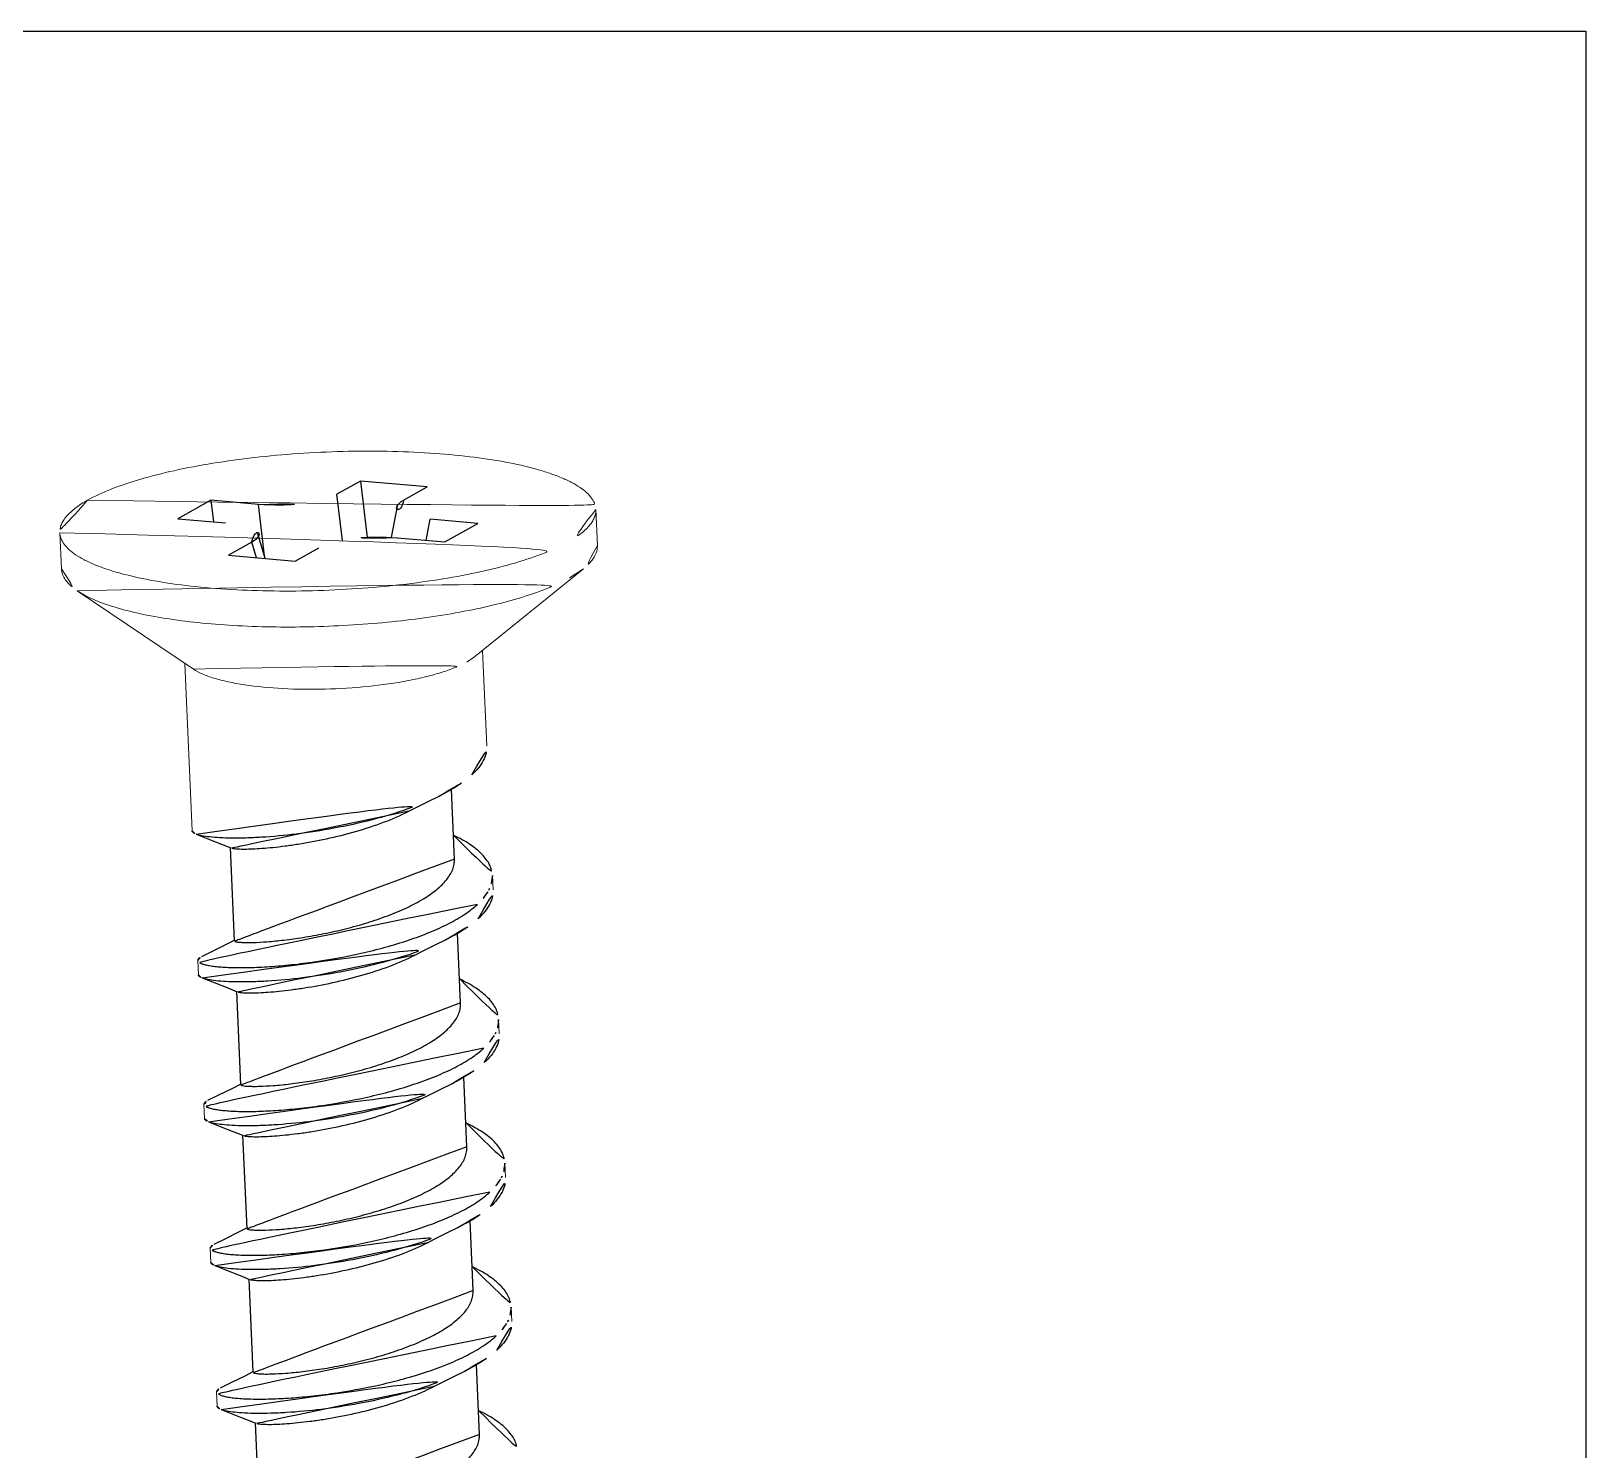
# Model space of a CAD drawing. Extents: x 16296675204 to 16296683393, y -37409618576 to -37409617244.
# Drawn here: x 16296678829.39 to 16296678850.26, y -37409617765.51 to -37409617746.46 of the extents above; entities that cross this region are included whole.
import ezdxf

# ---------------------------------------------------------------- set-up
doc = ezdxf.new("R2010")
doc.units = 0
doc.header["$LTSCALE"] = 10
doc.header["$MEASUREMENT"] = 0
doc.linetypes.add('ACAD_ISO02W100', pattern=[15, 12, -3])
doc.layers.get('0').update_dxf_attribs({"linetype": 'CONTINUOUS'})
doc.layers.add('虚线', color=8, linetype='ACAD_ISO02W100', lineweight=20)

msp = doc.modelspace()

# ---------------------------------------------------------------- linework, layer by layer
at = {"color": 7, "linetype": 'Continuous'}
for p, q in [((16296678833.81459, -37409617752.500107), (16296678833.49938, -37409617752.677498)), ((16296678833.573299, -37409617753.298218), (16296678833.49938, -37409617752.677498)), ((16296678834.71032, -37409617752.578003), (16296678833.81459, -37409617752.500107)), ((16296678833.81459, -37409617752.500107), (16296678833.90481, -37409617753.257637)), ((16296678834.395109, -37409617752.755379), (16296678834.71032, -37409617752.578003)), ((16296678831.80707, -37409617752.75692), (16296678831.36445, -37409617753.005997)), ((16296678832.444969, -37409617752.812378), (16296678831.80707, -37409617752.75692)), ((16296678831.80707, -37409617752.75692), (16296678831.841669, -37409617753.047493)), ((16296678832.5273, -37409617753.5037), (16296678832.444969, -37409617752.812378)), ((16296678834.23164, -37409617753.258347), (16296678834.31358, -37409617752.837921)), ((16296678831.36445, -37409617753.005997), (16296678832.00235, -37409617753.061462)), ((16296678834.69697, -37409617753.295738), (16296678834.75209, -37409617753.01297)), ((16296678835.38998, -37409617753.068443), (16296678834.75209, -37409617753.01297)), ((16296678834.947371, -37409617753.317513), (16296678835.38998, -37409617753.068443)), ((16296678832.359329, -37409617753.319054), (16296678832.044121, -37409617753.496437)), ((16296678832.42181, -37409617753.529266), (16296678832.359329, -37409617753.319054)), ((16296678832.537901, -37409617753.539368), (16296678832.439831, -37409617753.209396)), ((16296678834.309469, -37409617753.262047), (16296678834.947371, -37409617753.317513)), ((16296678832.044121, -37409617753.496437), (16296678832.93985, -37409617753.57431)), ((16296678832.93985, -37409617753.57431), (16296678833.25506, -37409617753.396927)), ((16296678835.075809, -37409617757.575493), (16296678835.03512, -37409617756.639)), ((16296678831.95026, -37409617757.373917), (16296678832.07576, -37409617757.424393)), ((16296678832.06625, -37409617757.42057), (16296678832.120581, -37409617758.671051)), ((16296678835.1597, -37409617759.50618), (16296678835.118999, -37409617758.56955)), ((16296678832.034149, -37409617759.304611), (16296678832.159651, -37409617759.355087)), ((16296678832.150141, -37409617759.351257), (16296678832.20447, -37409617760.601753)), ((16296678835.24358, -37409617761.436867), (16296678835.202881, -37409617760.500221)), ((16296678832.118031, -37409617761.235313), (16296678832.24353, -37409617761.285782)), ((16296678832.23402, -37409617761.281952), (16296678832.288349, -37409617762.53244)), ((16296678835.327471, -37409617763.367561), (16296678835.286779, -37409617762.431053)), ((16296678832.20191, -37409617763.166), (16296678832.327419, -37409617763.216476)), ((16296678832.3179, -37409617763.212646), (16296678832.372231, -37409617764.463127)), ((16296678835.41135, -37409617765.298264), (16296678835.370649, -37409617764.361588)), ((16296678832.285801, -37409617765.096687), (16296678832.411301, -37409617765.147171)), ((16296678832.401791, -37409617765.143341), (16296678832.45612, -37409617766.393822))]:
    msp.add_line(p, q, dxfattribs=at)
msp.add_lwpolyline([(16296678850.262171, -37409617828.799469), (16296678796.945801, -37409617828.799469), (16296678796.945801, -37409617746.459763), (16296678850.262171, -37409617746.459763)], close=True)
for points in [[(16296678834.462811, -37409617756.932632), (16296678834.5721, -37409617756.877243), (16296678834.733601, -37409617756.796677), (16296678834.872181, -37409617756.728493)], [(16296678831.608271, -37409617757.239922), (16296678831.7658, -37409617757.301102), (16296678831.95026, -37409617757.373917)], [(16296678832.11874, -37409617758.667419), (16296678832.012501, -37409617758.721298), (16296678831.83497, -37409617758.809914), (16296678831.6798, -37409617758.886269)], [(16296678834.54669, -37409617758.863327), (16296678834.655991, -37409617758.807922), (16296678834.81748, -37409617758.727371), (16296678834.95607, -37409617758.65918)], [(16296678831.69215, -37409617759.170624), (16296678831.84968, -37409617759.231796), (16296678832.034149, -37409617759.304611)], [(16296678832.20262, -37409617760.598106), (16296678832.09638, -37409617760.651993), (16296678831.918859, -37409617760.740601), (16296678831.76368, -37409617760.816963)], [(16296678834.630581, -37409617760.794022), (16296678834.73987, -37409617760.738617), (16296678834.901369, -37409617760.658073), (16296678835.039949, -37409617760.589867)], [(16296678831.776039, -37409617761.101311), (16296678831.933571, -37409617761.162491), (16296678832.118031, -37409617761.235313)], [(16296678832.28651, -37409617762.528809), (16296678832.18026, -37409617762.582687), (16296678832.002741, -37409617762.671288), (16296678831.84757, -37409617762.747658)], [(16296678834.71446, -37409617762.724716), (16296678834.823759, -37409617762.669312), (16296678834.98525, -37409617762.58876), (16296678835.12384, -37409617762.520569)], [(16296678831.859921, -37409617763.031998), (16296678832.01745, -37409617763.093178), (16296678832.20191, -37409617763.166)], [(16296678832.37039, -37409617764.459503), (16296678832.264151, -37409617764.513367), (16296678832.08663, -37409617764.601982), (16296678831.93145, -37409617764.678352)], [(16296678834.798349, -37409617764.655411), (16296678834.90764, -37409617764.600014), (16296678835.069139, -37409617764.519447), (16296678835.20772, -37409617764.451263)], [(16296678831.94381, -37409617764.962692), (16296678832.101339, -37409617765.023872), (16296678832.285801, -37409617765.096687)]]:
    msp.add_lwpolyline(points, dxfattribs=at)
for centre, major_axis, ratio, start_param, end_param in [((16296678832.782579, -37409617752.608131), (-0.801806, -0.030785), 0.263882425, 1.126066153, 2.666704219), ((16296678835.133579, -37409617752.812538), (-0.821229, -0.039608), 0.25133448, 5.818141006, 7.358779072), ((16296678831.62085, -37409617753.261887), (-0.821229, -0.039608), 0.25133448, -3.606636955, -2.065998889), ((16296678833.971861, -37409617753.466293), (-0.801806, -0.030785), 0.263882425, -2.0155265, -0.474888434)]:
    msp.add_ellipse(centre, major_axis=major_axis, ratio=ratio, start_param=start_param, end_param=end_param, dxfattribs=at)
for points, knots in [([(16296678835.30995, -37409617756.444527), (16296678835.34206, -37409617756.414864), (16296678835.399321, -37409617756.355087), (16296678835.465429, -37409617756.257492), (16296678835.50466, -37409617756.157951), (16296678835.51174, -37409617756.090012), (16296678835.510321, -37409617756.057533)], [0, 0, 0, 0, 0.292045706, 0.550742358, 0.782817436, 1, 1, 1, 1]), ([(16296678834.872181, -37409617756.728493), (16296678834.95668, -37409617756.687134), (16296678835.109921, -37409617756.603241), (16296678835.250971, -37409617756.499023), (16296678835.30995, -37409617756.444527)], [0, 0, 0, 0, 0.539523175, 1, 1, 1, 1]), ([(16296678831.608271, -37409617757.239922), (16296678831.63249, -37409617757.24926), (16296678831.692829, -37409617757.264267), (16296678831.79903, -37409617757.279716), (16296678831.9345, -37409617757.290161), (16296678832.096901, -37409617757.294701), (16296678832.2836, -37409617757.292473), (16296678832.571989, -37409617757.279053), (16296678832.967381, -37409617757.241379), (16296678833.46356, -37409617757.164833), (16296678833.965269, -37409617757.055092), (16296678834.4391, -37409617756.914467), (16296678834.736139, -37409617756.795067), (16296678834.872181, -37409617756.728493)], [0, 0, 0, 0, 0.023276566, 0.055463247, 0.09623742, 0.145040673, 0.201136549, 0.263651163, 0.403927684, 0.557108169, 0.713672809, 0.86415492, 1, 1, 1, 1]), ([(16296678834.462799, -37409617756.932632), (16296678834.35384, -37409617756.988312), (16296678834.11903, -37409617757.088654), (16296678833.7484, -37409617757.208817), (16296678833.36447, -37409617757.304123), (16296678833.04756, -37409617757.363297), (16296678832.80769, -37409617757.397903), (16296678832.64562, -37409617757.416832), (16296678832.499411, -37409617757.429848), (16296678832.37162, -37409617757.437424), (16296678832.264481, -37409617757.440201), (16296678832.179939, -37409617757.438797), (16296678832.124229, -37409617757.434807), (16296678832.09222, -37409617757.429428), (16296678832.080441, -37409617757.426292), (16296678832.07576, -37409617757.424393)], [0, 0, 0, 0, 0.149149692, 0.310486425, 0.474512212, 0.630990703, 0.703238306, 0.769886721, 0.829852517, 0.882142193, 0.925906765, 0.960440098, 0.985212648, 0.993851739, 1, 1, 1, 1]), ([(16296678831.556049, -37409617757.196457), (16296678831.556231, -37409617757.200478), (16296678831.559401, -37409617757.209381), (16296678831.57041, -37409617757.220596), (16296678831.587139, -37409617757.231087), (16296678831.60062, -37409617757.236969), (16296678831.608271, -37409617757.239922)], [0, 0, 0, 0, 0.169964487, 0.380192821, 0.653494873, 1, 1, 1, 1]), ([(16296678835.06888, -37409617757.257637), (16296678835.143339, -37409617757.292992), (16296678835.27713, -37409617757.365578), (16296678835.421659, -37409617757.4786), (16296678835.504721, -37409617757.575363), (16296678835.54879, -37409617757.646767), (16296678835.57692, -37409617757.720131), (16296678835.58474, -37409617757.770447), (16296678835.585819, -37409617757.795158)], [0, 0, 0, 0, 0.317057743, 0.583748074, 0.699704525, 0.805924509, 0.904904925, 1, 1, 1, 1]), ([(16296678835.0758, -37409617757.575493), (16296678835.076799, -37409617757.598267), (16296678835.07378, -37409617757.645103), (16296678835.04705, -37409617757.741203), (16296678834.972549, -37409617757.86161), (16296678834.83539, -37409617757.993362), (16296678834.652821, -37409617758.118141), (16296678834.43099, -37409617758.234039), (16296678834.17787, -37409617758.33931), (16296678833.902889, -37409617758.432167), (16296678833.61651, -37409617758.511337), (16296678833.329691, -37409617758.576027), (16296678833.053471, -37409617758.62603), (16296678832.79851, -37409617758.661713), (16296678832.574659, -37409617758.683983), (16296678832.41156, -37409617758.693314), (16296678832.303089, -37409617758.69487), (16296678832.24024, -37409617758.693748), (16296678832.190439, -37409617758.690628), (16296678832.15774, -37409617758.686668), (16296678832.138149, -37409617758.682159), (16296678832.128241, -37409617758.678864), (16296678832.120741, -37409617758.674561), (16296678832.12059, -37409617758.671051)], [0, 0, 0, 0, 0.020473064, 0.041729226, 0.088965761, 0.145234353, 0.211406525, 0.286735163, 0.369456871, 0.457154917, 0.547003049, 0.635953592, 0.720898874, 0.798817184, 0.866906327, 0.922705443, 0.9453497, 0.964215031, 0.979139366, 0.990015945, 0.99393238, 0.996849703, 1, 1, 1, 1]), ([(16296678835.585819, -37409617757.795158), (16296678835.58709, -37409617757.824348), (16296678835.58173, -37409617757.884933), (16296678835.56176, -37409617757.942177), (16296678835.54878, -37409617757.970177)], [0, 0, 0, 0, 0.486340642, 1, 1, 1, 1]), ([(16296678835.393841, -37409617758.375221), (16296678835.425961, -37409617758.345543), (16296678835.48324, -37409617758.285744), (16296678835.54937, -37409617758.188087), (16296678835.588579, -37409617758.088501), (16296678835.595631, -37409617758.020523), (16296678835.5942, -37409617757.988037)], [0, 0, 0, 0, 0.292058996, 0.550756019, 0.78282278, 1, 1, 1, 1]), ([(16296678835.52647, -37409617758.012672), (16296678835.517879, -37409617758.027328), (16296678835.477631, -37409617758.089111), (16296678835.427071, -37409617758.143707), (16296678835.38545, -37409617758.182152)], [0, 0, 0, 0, 0.230661655, 1, 1, 1, 1]), ([(16296678835.54878, -37409617757.970177), (16296678835.547119, -37409617757.97374), (16296678835.540211, -37409617757.988167), (16296678835.532579, -37409617758.002258), (16296678835.52647, -37409617758.012672)], [0, 0, 0, 0, 0.245567706, 1, 1, 1, 1]), ([(16296678835.38545, -37409617758.182152), (16296678835.3328, -37409617758.230782), (16296678835.20887, -37409617758.324493), (16296678834.99357, -37409617758.447807), (16296678834.740391, -37409617758.562714), (16296678834.35149, -37409617758.705887), (16296678833.82505, -37409617758.847832), (16296678833.284781, -37409617758.945396), (16296678832.86035, -37409617758.996948), (16296678832.56863, -37409617759.021057), (16296678832.30607, -37409617759.032127), (16296678832.10891, -37409617759.031487), (16296678831.97134, -37409617759.024834), (16296678831.884899, -37409617759.017647), (16296678831.810419, -37409617759.008217), (16296678831.748819, -37409617758.997108), (16296678831.6992, -37409617758.983772), (16296678831.659719, -37409617758.968742), (16296678831.632191, -37409617758.948776), (16296678831.63155, -37409617758.934082)], [0, 0, 0, 0, 0.054602615, 0.117789166, 0.188745253, 0.266169363, 0.433325532, 0.603347488, 0.684032993, 0.759000201, 0.826300458, 0.884192152, 0.909142841, 0.931212345, 0.950280087, 0.966251833, 0.979077401, 0.988796353, 1, 1, 1, 1]), ([(16296678834.95607, -37409617758.65918), (16296678835.04056, -37409617758.617828), (16296678835.1938, -37409617758.533943), (16296678835.33485, -37409617758.42971), (16296678835.393841, -37409617758.375221)], [0, 0, 0, 0, 0.539505924, 1, 1, 1, 1]), ([(16296678831.69216, -37409617759.170624), (16296678831.71637, -37409617759.179947), (16296678831.776711, -37409617759.194969), (16296678831.882919, -37409617759.210411), (16296678832.0184, -37409617759.220863), (16296678832.18082, -37409617759.225403), (16296678832.36754, -37409617759.22316), (16296678832.655939, -37409617759.209732), (16296678833.05134, -37409617759.172073), (16296678833.54751, -37409617759.09552), (16296678834.04921, -37409617758.985771), (16296678834.52302, -37409617758.845154), (16296678834.82004, -37409617758.725761), (16296678834.95607, -37409617758.65918)], [0, 0, 0, 0, 0.023276892, 0.055464645, 0.096240648, 0.145049353, 0.201151804, 0.263673445, 0.403950807, 0.557126029, 0.713689384, 0.864168888, 1, 1, 1, 1]), ([(16296678831.63155, -37409617758.934082), (16296678831.631371, -37409617758.930069), (16296678831.633751, -37409617758.920921), (16296678831.64377, -37409617758.908813), (16296678831.65951, -37409617758.896896), (16296678831.67243, -37409617758.889877), (16296678831.6798, -37409617758.886269)], [0, 0, 0, 0, 0.169923784, 0.38021977, 0.653573272, 1, 1, 1, 1]), ([(16296678834.54669, -37409617758.863327), (16296678834.437719, -37409617758.918991), (16296678834.202909, -37409617759.019363), (16296678833.832279, -37409617759.139511), (16296678833.448351, -37409617759.23481), (16296678833.131439, -37409617759.294006), (16296678832.891569, -37409617759.328598), (16296678832.729509, -37409617759.347527), (16296678832.58329, -37409617759.360527), (16296678832.4555, -37409617759.368111), (16296678832.34837, -37409617759.370903), (16296678832.263821, -37409617759.369492), (16296678832.208111, -37409617759.365501), (16296678832.176109, -37409617759.36013), (16296678832.16433, -37409617759.356979), (16296678832.15966, -37409617759.355087)], [0, 0, 0, 0, 0.149151444, 0.31048851, 0.474514788, 0.630995045, 0.703238917, 0.769892315, 0.829853838, 0.882146381, 0.925911335, 0.960441334, 0.985220341, 0.993856093, 1, 1, 1, 1]), ([(16296678831.63994, -37409617759.127197), (16296678831.64012, -37409617759.131218), (16296678831.643311, -37409617759.140106), (16296678831.654329, -37409617759.151314), (16296678831.67104, -37409617759.161789), (16296678831.684509, -37409617759.167664), (16296678831.69216, -37409617759.170624)], [0, 0, 0, 0, 0.170000013, 0.380313825, 0.653600326, 1, 1, 1, 1]), ([(16296678835.153191, -37409617759.188538), (16296678835.227579, -37409617759.223869), (16296678835.361231, -37409617759.296417), (16296678835.505619, -37409617759.409363), (16296678835.5886, -37409617759.506042), (16296678835.632641, -37409617759.5774), (16296678835.66077, -37409617759.650703), (16296678835.66861, -37409617759.700981), (16296678835.669689, -37409617759.725662)], [0, 0, 0, 0, 0.317038141, 0.583721003, 0.699682042, 0.805910367, 0.904900162, 1, 1, 1, 1]), ([(16296678835.159691, -37409617759.50618), (16296678835.160681, -37409617759.528969), (16296678835.15766, -37409617759.57579), (16296678835.130951, -37409617759.671898), (16296678835.05644, -37409617759.792297), (16296678834.919279, -37409617759.924057), (16296678834.7367, -37409617760.048843), (16296678834.51487, -37409617760.164726), (16296678834.261749, -37409617760.269997), (16296678833.98678, -37409617760.362862), (16296678833.700399, -37409617760.442039), (16296678833.41358, -37409617760.506729), (16296678833.13736, -37409617760.556717), (16296678832.882389, -37409617760.5924), (16296678832.658541, -37409617760.614677), (16296678832.495449, -37409617760.623993), (16296678832.38698, -37409617760.625557), (16296678832.32412, -37409617760.624443), (16296678832.274321, -37409617760.621323), (16296678832.241631, -37409617760.617371), (16296678832.222031, -37409617760.612846), (16296678832.212139, -37409617760.609543), (16296678832.20462, -37409617760.605263), (16296678832.20447, -37409617760.601753)], [0, 0, 0, 0, 0.020473397, 0.04172825, 0.088964795, 0.145234699, 0.21140827, 0.286737033, 0.369457519, 0.457154473, 0.547002625, 0.635953948, 0.720899289, 0.798816176, 0.866903321, 0.922701866, 0.945350284, 0.96421297, 0.979137498, 0.990016213, 0.993929145, 0.99684572, 1, 1, 1, 1]), ([(16296678835.669689, -37409617759.725662), (16296678835.67098, -37409617759.754898), (16296678835.66563, -37409617759.815613), (16296678835.645611, -37409617759.872978), (16296678835.632589, -37409617759.901016)], [0, 0, 0, 0, 0.486306326, 1, 1, 1, 1]), ([(16296678835.47772, -37409617760.305923), (16296678835.50984, -37409617760.276253), (16296678835.56712, -37409617760.216454), (16296678835.633249, -37409617760.118797), (16296678835.672461, -37409617760.019203), (16296678835.67952, -37409617759.951233), (16296678835.678089, -37409617759.918747)], [0, 0, 0, 0, 0.292042277, 0.550741516, 0.782816052, 1, 1, 1, 1]), ([(16296678835.61079, -37409617759.942619), (16296678835.6022, -37409617759.957336), (16296678835.561859, -37409617760.019417), (16296678835.51112, -37409617760.074242), (16296678835.46933, -37409617760.112846)], [0, 0, 0, 0, 0.230586123, 1, 1, 1, 1]), ([(16296678835.632589, -37409617759.901016), (16296678835.63097, -37409617759.90451), (16296678835.624201, -37409617759.918633), (16296678835.616751, -37409617759.932419), (16296678835.61079, -37409617759.942619)], [0, 0, 0, 0, 0.245662192, 1, 1, 1, 1]), ([(16296678835.46933, -37409617760.112846), (16296678835.416691, -37409617760.161469), (16296678835.29278, -37409617760.255173), (16296678835.07752, -37409617760.378471), (16296678834.8244, -37409617760.493347), (16296678834.43556, -37409617760.63652), (16296678833.909201, -37409617760.778473), (16296678833.36898, -37409617760.876053), (16296678832.944571, -37409617760.927597), (16296678832.652849, -37409617760.951736), (16296678832.390249, -37409617760.962807), (16296678832.19305, -37409617760.962196), (16296678832.05545, -37409617760.955544), (16296678831.968981, -37409617760.948357), (16296678831.89447, -37409617760.938942), (16296678831.83284, -37409617760.927834), (16296678831.783199, -37409617760.914513), (16296678831.743679, -37409617760.899467), (16296678831.71612, -37409617760.879532), (16296678831.715429, -37409617760.864822)], [0, 0, 0, 0, 0.054597217, 0.117772269, 0.188713614, 0.266122839, 0.433262524, 0.603270318, 0.683950983, 0.758921475, 0.826233658, 0.884138543, 0.909095902, 0.931171631, 0.950246803, 0.966225121, 0.979058274, 0.988784535, 1, 1, 1, 1]), ([(16296678835.039949, -37409617760.589867), (16296678835.124451, -37409617760.548523), (16296678835.277691, -37409617760.46463), (16296678835.418739, -37409617760.360397), (16296678835.47772, -37409617760.305923)], [0, 0, 0, 0, 0.539514938, 1, 1, 1, 1]), ([(16296678831.715429, -37409617760.864822), (16296678831.71525, -37409617760.860809), (16296678831.717609, -37409617760.851646), (16296678831.727631, -37409617760.839523), (16296678831.74338, -37409617760.827606), (16296678831.75631, -37409617760.820572), (16296678831.76368, -37409617760.816963)], [0, 0, 0, 0, 0.169900019, 0.380141039, 0.653487407, 1, 1, 1, 1]), ([(16296678831.776039, -37409617761.101303), (16296678831.800261, -37409617761.110649), (16296678831.8606, -37409617761.125664), (16296678831.966801, -37409617761.141113), (16296678832.10227, -37409617761.15155), (16296678832.264681, -37409617761.156082), (16296678832.451389, -37409617761.153847), (16296678832.73979, -37409617761.140427), (16296678833.13518, -37409617761.10276), (16296678833.63135, -37409617761.026207), (16296678834.133039, -37409617760.916473), (16296678834.606871, -37409617760.775864), (16296678834.90391, -37409617760.656464), (16296678835.039949, -37409617760.589867)], [0, 0, 0, 0, 0.023278057, 0.055464367, 0.096237391, 0.145041777, 0.201140971, 0.263660908, 0.403941326, 0.557113817, 0.713670843, 0.864155822, 1, 1, 1, 1]), ([(16296678834.630581, -37409617760.794022), (16296678834.52161, -37409617760.849693), (16296678834.2868, -37409617760.950043), (16296678833.91617, -37409617761.070213), (16296678833.53224, -37409617761.165497), (16296678833.21533, -37409617761.224693), (16296678832.97546, -37409617761.259293), (16296678832.813391, -37409617761.278221), (16296678832.667179, -37409617761.291229), (16296678832.539391, -37409617761.298813), (16296678832.432249, -37409617761.301582), (16296678832.34771, -37409617761.300194), (16296678832.292, -37409617761.296188), (16296678832.259991, -37409617761.290817), (16296678832.248211, -37409617761.287666), (16296678832.24353, -37409617761.285782)], [0, 0, 0, 0, 0.149149925, 0.310486899, 0.474512549, 0.630991091, 0.703238754, 0.769887552, 0.829852148, 0.882143536, 0.925906325, 0.960441356, 0.985212845, 0.993853208, 1, 1, 1, 1]), ([(16296678831.72382, -37409617761.057877), (16296678831.724001, -37409617761.061897), (16296678831.72719, -37409617761.070793), (16296678831.738199, -37409617761.081993), (16296678831.754919, -37409617761.092484), (16296678831.7684, -37409617761.098358), (16296678831.776039, -37409617761.101303)], [0, 0, 0, 0, 0.169993056, 0.38028427, 0.653562307, 1, 1, 1, 1]), ([(16296678835.237789, -37409617761.119568), (16296678835.31209, -37409617761.154892), (16296678835.445551, -37409617761.227409), (16296678835.589729, -37409617761.340286), (16296678835.6726, -37409617761.436897), (16296678835.716579, -37409617761.508209), (16296678835.744659, -37409617761.581459), (16296678835.752489, -37409617761.631706), (16296678835.75358, -37409617761.656372)], [0, 0, 0, 0, 0.316984893, 0.583639069, 0.699603812, 0.805849235, 0.904865736, 1, 1, 1, 1]), ([(16296678835.24358, -37409617761.436867), (16296678835.24457, -37409617761.459663), (16296678835.241541, -37409617761.506477), (16296678835.21483, -37409617761.602577), (16296678835.14031, -37409617761.722992), (16296678835.00316, -37409617761.854752), (16296678834.820589, -37409617761.979523), (16296678834.598761, -37409617762.095428), (16296678834.34564, -37409617762.200691), (16296678834.070669, -37409617762.293556), (16296678833.784281, -37409617762.372726), (16296678833.497459, -37409617762.437424), (16296678833.221239, -37409617762.487411), (16296678832.96628, -37409617762.523087), (16296678832.74243, -37409617762.545372), (16296678832.57933, -37409617762.554703), (16296678832.47086, -37409617762.556259), (16296678832.408001, -37409617762.555138), (16296678832.3582, -37409617762.55201), (16296678832.32551, -37409617762.548058), (16296678832.30592, -37409617762.543549), (16296678832.296009, -37409617762.540253), (16296678832.288521, -37409617762.535942), (16296678832.288361, -37409617762.53244)], [0, 0, 0, 0, 0.02047321, 0.04172905, 0.08896589, 0.145234743, 0.211406872, 0.286735126, 0.369456489, 0.457154687, 0.547003065, 0.635953623, 0.720898634, 0.798816603, 0.866905772, 0.922705652, 0.945349236, 0.964215767, 0.979138535, 0.990016578, 0.993933024, 0.996849142, 1, 1, 1, 1]), ([(16296678835.75358, -37409617761.656372), (16296678835.754881, -37409617761.685738), (16296678835.74946, -37409617761.746719), (16296678835.729259, -37409617761.804314), (16296678835.716129, -37409617761.832458)], [0, 0, 0, 0, 0.486199985, 1, 1, 1, 1]), ([(16296678835.5616, -37409617762.23661), (16296678835.59371, -37409617762.206947), (16296678835.65097, -37409617762.147179), (16296678835.717079, -37409617762.049583), (16296678835.75631, -37409617761.950058), (16296678835.76339, -37409617761.882118), (16296678835.76198, -37409617761.849648)], [0, 0, 0, 0, 0.292056058, 0.55074832, 0.782819238, 1, 1, 1, 1]), ([(16296678835.695789, -37409617761.871391), (16296678835.68718, -37409617761.886276), (16296678835.64665, -37409617761.94912), (16296678835.59543, -37409617762.004539), (16296678835.553221, -37409617762.043541)], [0, 0, 0, 0, 0.230394881, 1, 1, 1, 1]), ([(16296678835.716129, -37409617761.832458), (16296678835.714609, -37409617761.835716), (16296678835.70826, -37409617761.848923), (16296678835.701321, -37409617761.861839), (16296678835.695789, -37409617761.871391)], [0, 0, 0, 0, 0.24594043, 1, 1, 1, 1]), ([(16296678835.553221, -37409617762.043541), (16296678835.50058, -37409617762.092163), (16296678835.376659, -37409617762.18586), (16296678835.161381, -37409617762.309181), (16296678834.90823, -37409617762.424072), (16296678834.51935, -37409617762.567253), (16296678833.99297, -37409617762.709183), (16296678833.45274, -37409617762.806763), (16296678833.028339, -37409617762.858307), (16296678832.73661, -37409617762.882439), (16296678832.47403, -37409617762.893509), (16296678832.27685, -37409617762.892883), (16296678832.139259, -37409617762.886223), (16296678832.052799, -37409617762.879051), (16296678831.97831, -37409617762.869629), (16296678831.916691, -37409617762.858513), (16296678831.86705, -37409617762.845177), (16296678831.827539, -37409617762.830147), (16296678831.79999, -37409617762.810204), (16296678831.79932, -37409617762.795502)], [0, 0, 0, 0, 0.05459869, 0.11777762, 0.188727264, 0.266146226, 0.433292764, 0.603296072, 0.683979386, 0.758950658, 0.826259313, 0.88415787, 0.909111388, 0.931183846, 0.950256241, 0.966231778, 0.979063344, 0.988787913, 1, 1, 1, 1]), ([(16296678835.12384, -37409617762.520569), (16296678835.20833, -37409617762.47921), (16296678835.36157, -37409617762.395317), (16296678835.502621, -37409617762.291092), (16296678835.5616, -37409617762.23661)], [0, 0, 0, 0, 0.539520138, 1, 1, 1, 1]), ([(16296678831.85993, -37409617763.031998), (16296678831.88414, -37409617763.041344), (16296678831.944481, -37409617763.056351), (16296678832.05068, -37409617763.0718), (16296678832.186159, -37409617763.082237), (16296678832.34856, -37409617763.086777), (16296678832.535271, -37409617763.084549), (16296678832.82366, -37409617763.071129), (16296678833.219049, -37409617763.033447), (16296678833.715231, -37409617762.956909), (16296678834.21694, -37409617762.847168), (16296678834.690769, -37409617762.706551), (16296678834.987801, -37409617762.587158), (16296678835.12384, -37409617762.520569)], [0, 0, 0, 0, 0.023276407, 0.055463181, 0.096237908, 0.145042369, 0.201139714, 0.263655278, 0.403931506, 0.557112621, 0.713678891, 0.864158647, 1, 1, 1, 1]), ([(16296678831.79932, -37409617762.795502), (16296678831.799141, -37409617762.791481), (16296678831.80151, -37409617762.782333), (16296678831.81152, -37409617762.770203), (16296678831.827271, -37409617762.758301), (16296678831.8402, -37409617762.751266), (16296678831.84757, -37409617762.747658)], [0, 0, 0, 0, 0.169908325, 0.380176255, 0.653525717, 1, 1, 1, 1]), ([(16296678834.71446, -37409617762.724716), (16296678834.60549, -37409617762.78038), (16296678834.37068, -37409617762.880737), (16296678834.00005, -37409617763.0009), (16296678833.616119, -37409617763.096199), (16296678833.29921, -37409617763.155388), (16296678833.05934, -37409617763.18998), (16296678832.89728, -37409617763.208923), (16296678832.75106, -37409617763.221916), (16296678832.62327, -37409617763.229492), (16296678832.51614, -37409617763.232277), (16296678832.431589, -37409617763.230873), (16296678832.375879, -37409617763.226891), (16296678832.34388, -37409617763.221512), (16296678832.3321, -37409617763.218369), (16296678832.327431, -37409617763.216476)], [0, 0, 0, 0, 0.149151082, 0.31048801, 0.474514413, 0.630994577, 0.703238601, 0.769891117, 0.829854077, 0.882144985, 0.925911753, 0.960440489, 0.985219788, 0.993854646, 1, 1, 1, 1]), ([(16296678831.807711, -37409617762.988564), (16296678831.80789, -37409617762.992577), (16296678831.811069, -37409617763.001472), (16296678831.822081, -37409617763.012688), (16296678831.8388, -37409617763.02317), (16296678831.85228, -37409617763.029053), (16296678831.85993, -37409617763.031998)], [0, 0, 0, 0, 0.169972208, 0.380232623, 0.65353903, 1, 1, 1, 1]), ([(16296678835.31901, -37409617763.049004), (16296678835.393709, -37409617763.084396), (16296678835.527889, -37409617763.157043), (16296678835.672859, -37409617763.270233), (16296678835.756161, -37409617763.367126), (16296678835.80035, -37409617763.438637), (16296678835.828569, -37409617763.512123), (16296678835.836399, -37409617763.562531), (16296678835.837469, -37409617763.587273)], [0, 0, 0, 0, 0.3172345, 0.583924157, 0.69985153, 0.806036112, 0.904966851, 1, 1, 1, 1]), ([(16296678835.327459, -37409617763.367561), (16296678835.328449, -37409617763.390358), (16296678835.325439, -37409617763.437172), (16296678835.29871, -37409617763.533279), (16296678835.224211, -37409617763.653687), (16296678835.087049, -37409617763.785454), (16296678834.90448, -37409617763.910217), (16296678834.68264, -37409617764.026123), (16296678834.42952, -37409617764.131393), (16296678834.154551, -37409617764.224251), (16296678833.86817, -37409617764.303421), (16296678833.58135, -37409617764.368118), (16296678833.30513, -37409617764.418114), (16296678833.050159, -37409617764.453789), (16296678832.826309, -37409617764.476059), (16296678832.66321, -37409617764.485382), (16296678832.55475, -37409617764.486954), (16296678832.49189, -37409617764.485817), (16296678832.442089, -37409617764.482697), (16296678832.409401, -37409617764.478752), (16296678832.389799, -37409617764.474243), (16296678832.3799, -37409617764.470932), (16296678832.372391, -37409617764.466637), (16296678832.37224, -37409617764.463127)], [0, 0, 0, 0, 0.020473134, 0.041728323, 0.088964486, 0.14523392, 0.211407584, 0.286736716, 0.369457507, 0.457154493, 0.547002463, 0.635953727, 0.720899492, 0.798816786, 0.866903955, 0.922702124, 0.945350952, 0.964212695, 0.979138569, 0.990015654, 0.993929113, 0.996846507, 1, 1, 1, 1]), ([(16296678835.800699, -37409617763.761681), (16296678835.798941, -37409617763.76548), (16296678835.79158, -37409617763.780861), (16296678835.7834, -37409617763.795853), (16296678835.77684, -37409617763.806931)], [0, 0, 0, 0, 0.245278164, 1, 1, 1, 1]), ([(16296678835.837469, -37409617763.587273), (16296678835.838739, -37409617763.616364), (16296678835.833429, -37409617763.676712), (16296678835.813589, -37409617763.73378), (16296678835.800699, -37409617763.761681)], [0, 0, 0, 0, 0.486427564, 1, 1, 1, 1]), ([(16296678835.6371, -37409617763.974243), (16296678835.584459, -37409617764.022858), (16296678835.460541, -37409617764.116562), (16296678835.245251, -37409617764.239883), (16296678834.99209, -37409617764.354767), (16296678834.60321, -37409617764.497948), (16296678834.076811, -37409617764.639877), (16296678833.53656, -37409617764.737457), (16296678833.112129, -37409617764.789009), (16296678832.820419, -37409617764.813141), (16296678832.55785, -37409617764.824203), (16296678832.36068, -37409617764.823578), (16296678832.223089, -37409617764.816917), (16296678832.136641, -37409617764.809753), (16296678832.062149, -37409617764.800323), (16296678832.00054, -37409617764.7892), (16296678831.950911, -37409617764.775871), (16296678831.911409, -37409617764.760841), (16296678831.88386, -37409617764.740883), (16296678831.8832, -37409617764.726189)], [0, 0, 0, 0, 0.0546001, 0.117782597, 0.188733632, 0.266151748, 0.433300018, 0.60331817, 0.68400267, 0.75896991, 0.826272935, 0.884169085, 0.909122385, 0.931194582, 0.950265184, 0.96624001, 0.979068811, 0.988791119, 1, 1, 1, 1]), ([(16296678835.645491, -37409617764.167297), (16296678835.67761, -37409617764.137627), (16296678835.7349, -37409617764.07782), (16296678835.801029, -37409617763.980164), (16296678835.84024, -37409617763.880547), (16296678835.84729, -37409617763.812576), (16296678835.84585, -37409617763.78009)], [0, 0, 0, 0, 0.292057156, 0.550753557, 0.782820762, 1, 1, 1, 1]), ([(16296678835.77684, -37409617763.806931), (16296678835.76827, -37409617763.821404), (16296678835.728251, -37409617763.882317), (16296678835.67823, -37409617763.936234), (16296678835.6371, -37409617763.974243)], [0, 0, 0, 0, 0.23088135, 1, 1, 1, 1]), ([(16296678835.20772, -37409617764.451263), (16296678835.292219, -37409617764.409897), (16296678835.445459, -37409617764.326019), (16296678835.58651, -37409617764.221786), (16296678835.645491, -37409617764.167297)], [0, 0, 0, 0, 0.539501208, 1, 1, 1, 1]), ([(16296678831.94381, -37409617764.962692), (16296678831.968031, -37409617764.972038), (16296678832.02837, -37409617764.987053), (16296678832.134569, -37409617765.002487), (16296678832.27006, -37409617765.012939), (16296678832.43248, -37409617765.017471), (16296678832.6192, -37409617765.015244), (16296678832.90761, -37409617765.001823), (16296678833.302999, -37409617764.964142), (16296678833.79916, -37409617764.887604), (16296678834.30085, -37409617764.777847), (16296678834.77467, -37409617764.637238), (16296678835.07169, -37409617764.517853), (16296678835.20772, -37409617764.451263)], [0, 0, 0, 0, 0.023277738, 0.055465794, 0.096241954, 0.14505144, 0.20115394, 0.26367632, 0.403954117, 0.557125453, 0.713686867, 0.864167196, 1, 1, 1, 1]), ([(16296678831.8832, -37409617764.726189), (16296678831.88302, -37409617764.722168), (16296678831.885401, -37409617764.71302), (16296678831.895411, -37409617764.700897), (16296678831.91116, -37409617764.689003), (16296678831.92408, -37409617764.681961), (16296678831.93145, -37409617764.678352)], [0, 0, 0, 0, 0.169912341, 0.380179031, 0.653529502, 1, 1, 1, 1]), ([(16296678834.798349, -37409617764.655411), (16296678834.689381, -37409617764.711082), (16296678834.454571, -37409617764.811432), (16296678834.083941, -37409617764.931587), (16296678833.70001, -37409617765.026894), (16296678833.383089, -37409617765.086067), (16296678833.14323, -37409617765.120682), (16296678832.981159, -37409617765.139603), (16296678832.834949, -37409617765.152618), (16296678832.707161, -37409617765.160187), (16296678832.600019, -37409617765.162971), (16296678832.515471, -37409617765.161583), (16296678832.459761, -37409617765.15757), (16296678832.427759, -37409617765.152206), (16296678832.415979, -37409617765.149063), (16296678832.411301, -37409617765.147171)], [0, 0, 0, 0, 0.149150481, 0.310487645, 0.474513263, 0.630992056, 0.703239131, 0.769889043, 0.829852195, 0.882145353, 0.925906742, 0.960442514, 0.985214087, 0.993855175, 1, 1, 1, 1]), ([(16296678831.89159, -37409617764.919273), (16296678831.891781, -37409617764.923286), (16296678831.89496, -37409617764.932182), (16296678831.905979, -37409617764.943382), (16296678831.922689, -37409617764.953873), (16296678831.936171, -37409617764.95974), (16296678831.94381, -37409617764.962692)], [0, 0, 0, 0, 0.170000578, 0.380309158, 0.653587418, 1, 1, 1, 1]), ([(16296678835.405121, -37409617764.980743), (16296678835.479469, -37409617765.016083), (16296678835.61305, -37409617765.088623), (16296678835.757351, -37409617765.201523), (16296678835.84029, -37409617765.298172), (16296678835.8843, -37409617765.369499), (16296678835.91242, -37409617765.44278), (16296678835.920259, -37409617765.493042), (16296678835.92135, -37409617765.517723)], [0, 0, 0, 0, 0.317020572, 0.583696175, 0.69965802, 0.805891088, 0.904889407, 1, 1, 1, 1]), ([(16296678835.41135, -37409617765.298264), (16296678835.41234, -37409617765.321053), (16296678835.409309, -37409617765.367867), (16296678835.382601, -37409617765.463966), (16296678835.308081, -37409617765.584381), (16296678835.170931, -37409617765.716141), (16296678834.988359, -37409617765.840912), (16296678834.766529, -37409617765.956818), (16296678834.513411, -37409617766.06208), (16296678834.23843, -37409617766.154953), (16296678833.952049, -37409617766.234123), (16296678833.66523, -37409617766.298813), (16296678833.389009, -37409617766.348801), (16296678833.13405, -37409617766.384483), (16296678832.9102, -37409617766.406754), (16296678832.747101, -37409617766.416077), (16296678832.63863, -37409617766.417641), (16296678832.575781, -37409617766.416527), (16296678832.52597, -37409617766.413399), (16296678832.49328, -37409617766.409439), (16296678832.47369, -37409617766.404938), (16296678832.463779, -37409617766.401627), (16296678832.456289, -37409617766.397331), (16296678832.456129, -37409617766.393822)], [0, 0, 0, 0, 0.020473379, 0.041728798, 0.088965914, 0.145235111, 0.211407373, 0.286735407, 0.369456346, 0.45715445, 0.547003048, 0.635953711, 0.72089852, 0.798816075, 0.866904958, 0.922705167, 0.945348959, 0.964216136, 0.979137713, 0.990017197, 0.993933035, 0.996848199, 1, 1, 1, 1])]:
    msp.add_open_spline(points, degree=3, knots=knots, dxfattribs=at)
at = {"layer": '虚线', "color": 7, "linetype": 'Continuous'}
for p, q in [((16296678836.994801, -37409617753.363617), (16296678836.973829, -37409617752.880951)), ((16296678829.80158, -37409617753.676163), (16296678829.780609, -37409617753.193481)), ((16296678835.3472, -37409617754.860268), (16296678836.80839, -37409617753.676643)), ((16296678836.80839, -37409617753.676643), (16296678836.62281, -37409617753.800247)), ((16296678831.572781, -37409617755.024246), (16296678830.014429, -37409617753.971832)), ((16296678835.51033, -37409617756.057503), (16296678835.454531, -37409617754.773323)), ((16296678831.55604, -37409617757.196457), (16296678831.458309, -37409617754.946953)), ((16296678835.3472, -37409617754.860268), (16296678835.244101, -37409617754.928932)), ((16296678835.59421, -37409617757.98819), (16296678835.585819, -37409617757.79512)), ((16296678831.639931, -37409617759.127159), (16296678831.63154, -37409617758.93409)), ((16296678835.678101, -37409617759.918877), (16296678835.66971, -37409617759.725807)), ((16296678831.72381, -37409617761.057854), (16296678831.71542, -37409617760.864777)), ((16296678835.76198, -37409617761.849571), (16296678835.753599, -37409617761.656502)), ((16296678831.807699, -37409617762.988548), (16296678831.799311, -37409617762.795479)), ((16296678835.845869, -37409617763.780273), (16296678835.837481, -37409617763.587196)), ((16296678831.891581, -37409617764.919243), (16296678831.88319, -37409617764.726173))]:
    msp.add_line(p, q, dxfattribs=at)
for points, knots in [([(16296678830.15259, -37409617752.756851), (16296678830.25193, -37409617752.700951), (16296678830.482059, -37409617752.596977), (16296678830.87155, -37409617752.467148), (16296678831.32983, -37409617752.352074), (16296678831.84436, -37409617752.255112), (16296678832.40122, -37409617752.179123), (16296678832.985029, -37409617752.126282), (16296678833.579679, -37409617752.098122), (16296678834.168699, -37409617752.095413), (16296678834.7358, -37409617752.118187), (16296678835.265369, -37409617752.165733), (16296678835.742821, -37409617752.236603), (16296678836.100651, -37409617752.316231), (16296678836.349689, -37409617752.392181), (16296678836.50778, -37409617752.451073), (16296678836.644329, -37409617752.513992), (16296678836.75853, -37409617752.580513), (16296678836.84976, -37409617752.650414), (16296678836.91753, -37409617752.723663), (16296678836.960991, -37409617752.800461), (16296678836.972679, -37409617752.854927), (16296678836.97381, -37409617752.881012)], [0, 0, 0, 0, 0.047874429, 0.105679961, 0.172282423, 0.246160485, 0.325485972, 0.408240935, 0.49228692, 0.575442048, 0.655554599, 0.7305774, 0.798645146, 0.858162555, 0.884327349, 0.907947424, 0.928965317, 0.947398063, 0.963347598, 0.977069324, 0.989033532, 1, 1, 1, 1]), ([(16296678830.15259, -37409617752.756851), (16296678830.095579, -37409617752.788933), (16296678829.994711, -37409617752.852768), (16296678829.887699, -37409617752.94783), (16296678829.82902, -37409617753.025772), (16296678829.799549, -37409617753.081497), (16296678829.782579, -37409617753.137497), (16296678829.77984, -37409617753.175171), (16296678829.78063, -37409617753.19342)], [0, 0, 0, 0, 0.327021374, 0.595169581, 0.709531086, 0.81308833, 0.908677352, 1, 1, 1, 1]), ([(16296678836.97381, -37409617752.881012), (16296678836.9746, -37409617752.899261), (16296678836.971861, -37409617752.936943), (16296678836.95488, -37409617752.99292), (16296678836.925421, -37409617753.04866), (16296678836.866739, -37409617753.126587), (16296678836.759729, -37409617753.221657), (16296678836.658859, -37409617753.285492), (16296678836.601839, -37409617753.317581)], [0, 0, 0, 0, 0.091322648, 0.186911669, 0.290468914, 0.404830419, 0.672978626, 1, 1, 1, 1]), ([(16296678829.78063, -37409617753.19342), (16296678829.781759, -37409617753.219513), (16296678829.79344, -37409617753.273956), (16296678829.83691, -37409617753.350777), (16296678829.904671, -37409617753.424019), (16296678829.995899, -37409617753.493919), (16296678830.110109, -37409617753.56044), (16296678830.246651, -37409617753.62336), (16296678830.404739, -37409617753.682251), (16296678830.65379, -37409617753.758202), (16296678831.01162, -37409617753.837822), (16296678831.489071, -37409617753.908699), (16296678832.018629, -37409617753.956238), (16296678832.585739, -37409617753.979019), (16296678833.174761, -37409617753.976311), (16296678833.7694, -37409617753.948151), (16296678834.35322, -37409617753.895309), (16296678834.91008, -37409617753.819321), (16296678835.42461, -37409617753.722359), (16296678835.882879, -37409617753.607277), (16296678836.272381, -37409617753.477463), (16296678836.50251, -37409617753.373482), (16296678836.601839, -37409617753.317581)], [0, 0, 0, 0, 0.010966468, 0.022930676, 0.036652402, 0.052601937, 0.071034683, 0.092052576, 0.115672651, 0.141837445, 0.201354854, 0.2694226, 0.344445401, 0.424557952, 0.50771308, 0.591759065, 0.674514028, 0.753839515, 0.827717577, 0.894320039, 0.952125571, 1, 1, 1, 1]), ([(16296678836.99478, -37409617753.363617), (16296678836.99592, -37409617753.389771), (16296678836.988951, -37409617753.445183), (16296678836.952101, -37409617753.52565), (16296678836.89065, -37409617753.604691), (16296678836.838011, -37409617753.652641), (16296678836.808359, -37409617753.676643)], [0, 0, 0, 0, 0.208281181, 0.435593515, 0.696453828, 1, 1, 1, 1]), ([(16296678829.8016, -37409617753.676163), (16296678829.80274, -37409617753.702301), (16296678829.814489, -37409617753.756897), (16296678829.858191, -37409617753.833893), (16296678829.926279, -37409617753.90728), (16296678829.982849, -37409617753.9505), (16296678830.014441, -37409617753.971817)], [0, 0, 0, 0, 0.20833013, 0.435711518, 0.696619972, 1, 1, 1, 1]), ([(16296678830.014441, -37409617753.971817), (16296678830.08144, -37409617754.017067), (16296678830.24312, -37409617754.100098), (16296678830.52487, -37409617754.200027), (16296678830.866699, -37409617754.286423), (16296678831.26166, -37409617754.357193), (16296678831.701759, -37409617754.410767), (16296678832.35075, -37409617754.458603), (16296678833.201811, -37409617754.467133), (16296678834.059, -37409617754.413307), (16296678834.729731, -37409617754.331551), (16296678835.1985, -37409617754.254097), (16296678835.629181, -37409617754.161507), (16296678836.012871, -37409617754.05587), (16296678836.34153, -37409617753.939484), (16296678836.537081, -37409617753.848503), (16296678836.62281, -37409617753.800247)], [0, 0, 0, 0, 0.035849086, 0.080086675, 0.132384916, 0.191999545, 0.257909739, 0.328892248, 0.480478464, 0.634909642, 0.709375917, 0.780033843, 0.845524409, 0.904633074, 0.956376518, 1, 1, 1, 1]), ([(16296678831.57279, -37409617755.024246), (16296678831.61001, -37409617755.049393), (16296678831.699829, -37409617755.095512), (16296678831.85635, -37409617755.151039), (16296678832.046261, -37409617755.199028), (16296678832.35322, -37409617755.253967), (16296678832.78824, -37409617755.293701), (16296678833.343531, -37409617755.299477), (16296678833.90806, -37409617755.263878), (16296678834.361601, -37409617755.200623), (16296678834.69208, -37409617755.129646), (16296678834.905239, -37409617755.070953), (16296678835.08783, -37409617755.006271), (16296678835.19648, -37409617754.955727), (16296678835.244101, -37409617754.928932)], [0, 0, 0, 0, 0.035850252, 0.080089415, 0.132393801, 0.192012102, 0.328875165, 0.480472785, 0.63491543, 0.780016704, 0.845511785, 0.904623949, 0.956379603, 1, 1, 1, 1])]:
    msp.add_open_spline(points, degree=3, knots=knots, dxfattribs=at)

doc.saveas('drawing.dxf')
